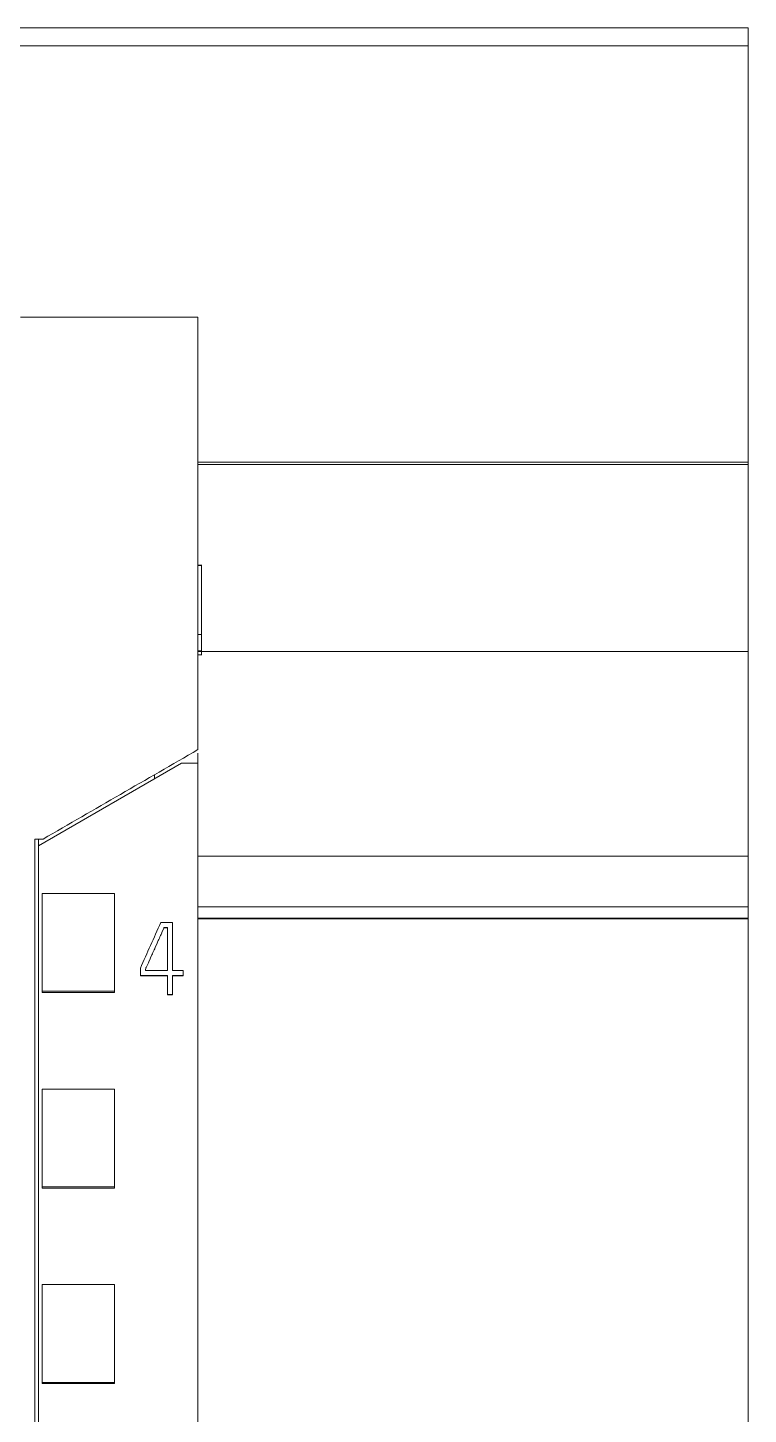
# Model space of a CAD drawing. Header units: millimetres. Extents: x 4134 to 7422, y 1400 to 3585.
# Drawn here: x 5559.15 to 5579.05, y 3057.49 to 3095.78 of the extents above; entities that cross this region are included whole.
import ezdxf

# ---------------------------------------------------------------- set-up
doc = ezdxf.new("R2010")
doc.units = ezdxf.units.MM
doc.layers.add('000-PI-Oprema', color=30, linetype='Continuous', lineweight=5)
doc.layers.add('004-PI-DIN Šina', color=3, linetype='Continuous')

# ---------------------------------------------------------------- blocks, each defined once
blk = doc.blocks.new('S7-1500 AI HS - 6ES7531-7NF10-0AB0')
at = {"layer": '000-PI-Oprema', "color": 0, "linetype": 'ByBlock', "lineweight": 0}
for p, q in [((34.8, 147), (29.9, 147)), ((34.912, 140.15), (34.8, 140.15)), ((34.912, 140.144), (34.8, 140.144)), ((34.9, 138.234), (34.8, 138.234)), ((34.9, 138.234), (34.9, 137.784)), ((34.9, 137.784), (34.8, 137.784)), ((34.8, 137.675), (34.912, 137.675)), ((34.8, 137.672), (34.912, 137.672)), ((34.8, 134.961), (34.8, 134.681)), ((30.4, 132.4), (34.35, 134.681)), ((34.8, 134.681), (34.35, 134.681)), ((34.8, 134.681), (34.8, 21.262)), ((33.6, 134.248), (33.6, 134.365)), ((30.3, 132.586), (30.522, 132.586)), ((30.522, 132.586), (30.3, 132.586)), ((30.4, 132.586), (30.4, 132.4)), ((30.4, 23.585), (30.4, 132.4)), ((30.5, 128.383), (30.5, 131.086)), ((30.5, 131.086), (32.5, 131.086)), ((32.5, 128.383), (32.5, 131.086)), ((33.771, 130.279), (34.101, 130.279)), ((34.101, 130.279), (34.101, 128.955)), ((33.863, 130.141), (33.863, 130.135)), ((33.96, 130.141), (33.863, 130.141)), ((33.863, 130.135), (33.96, 130.135)), ((33.96, 128.955), (33.96, 130.141)), ((33.211, 128.817), (33.211, 129.021)), ((33.211, 128.817), (33.211, 128.81)), ((33.96, 128.817), (33.211, 128.817)), ((33.211, 128.81), (33.96, 128.81)), ((33.349, 128.99), (33.349, 128.955)), ((33.349, 128.955), (33.96, 128.955)), ((33.96, 128.29), (33.96, 128.817)), ((34.101, 128.955), (34.395, 128.955)), ((34.101, 128.817), (34.101, 128.29)), ((34.395, 128.817), (34.101, 128.817)), ((34.101, 128.81), (34.395, 128.81)), ((34.395, 128.955), (34.395, 128.817)), ((34.395, 128.817), (34.395, 128.81)), ((30.5, 128.349), (30.5, 128.383)), ((30.5, 128.383), (32.5, 128.383)), ((30.5, 128.349), (32.5, 128.349)), ((32.5, 128.349), (32.5, 128.383)), ((33.96, 128.29), (33.96, 128.283)), ((34.101, 128.29), (33.96, 128.29)), ((33.96, 128.283), (34.101, 128.283)), ((34.101, 128.29), (34.101, 128.283)), ((30.5, 122.981), (30.5, 125.684)), ((30.5, 125.684), (32.5, 125.684)), ((32.5, 122.981), (32.5, 125.684)), ((30.5, 122.949), (30.5, 122.981)), ((30.5, 122.981), (32.5, 122.981)), ((30.5, 122.949), (32.5, 122.949)), ((32.5, 122.949), (32.5, 122.981)), ((30.5, 117.58), (30.5, 120.283)), ((30.5, 120.283), (32.5, 120.283)), ((32.5, 117.58), (32.5, 120.283)), ((30.5, 117.549), (30.5, 117.58)), ((30.5, 117.58), (32.5, 117.58)), ((32.5, 117.549), (32.5, 117.58)), ((30.5, 117.549), (32.5, 117.549))]:
    blk.add_line(p, q, dxfattribs=at)
at = {"layer": '000-PI-Oprema', "color": 7, "linetype": 'Continuous', "lineweight": 13}
blk.add_ellipse((11.087, 20.05), major_axis=(432.572, 977.483), ratio=0.022444, start_param=1.467725, end_param=1.469021, dxfattribs=at)
at = {"layer": '000-PI-Oprema', "color": 0, "linetype": 'ByBlock', "lineweight": 0}
for points, knots in [([(34.8, 147), (34.8, 145.915), (34.8, 142.31), (34.8, 138.328), (34.8, 135.43), (34.8, 135.056)], [0, 0, 0, 0, 0.272684, 0.906013, 1, 1, 1, 1]), ([(34.9, 140.15), (34.9, 140.15), (34.9, 140.138), (34.9, 140.088), (34.9, 139.995), (34.9, 139.854), (34.9, 139.644), (34.9, 139.416), (34.9, 139.192), (34.9, 138.997), (34.9, 138.865), (34.9, 138.771), (34.9, 138.682), (34.9, 138.596), (34.9, 138.51), (34.9, 138.43), (34.9, 138.333), (34.9, 138.242), (34.9, 138.182), (34.9, 138.147), (34.9, 138.126), (34.9, 138.115), (34.9, 138.111), (34.9, 138.122), (34.9, 138.162), (34.9, 138.206), (34.9, 138.231)], [0, 0, 0, 0, 0.054923, 0.109157, 0.158857, 0.213508, 0.264907, 0.320314, 0.369873, 0.418461, 0.471704, 0.5026, 0.551052, 0.617218, 0.660884, 0.691286, 0.712023, 0.730248, 0.751802, 0.781189, 0.80362, 0.828627, 0.856379, 0.904145, 0.9524, 1, 1, 1, 1]), ([(34.9, 137.784), (34.9, 137.761), (34.9, 137.72), (34.9, 137.681), (34.9, 137.672), (34.9, 137.672), (34.9, 137.672)], [0, 0, 0, 0, 0.351048, 0.67786, 0.983317, 1, 1, 1, 1]), ([(30.3, 23.299), (30.3, 26.64), (30.3, 34.605), (30.3, 47.245), (30.3, 62.731), (30.3, 77.025), (30.3, 91.235), (30.3, 105.802), (30.3, 119.972), (30.3, 129.542), (30.3, 132.586)], [0, 0, 0, 0, 0.091483, 0.21812, 0.346206, 0.515858, 0.610111, 0.736264, 0.916066, 1, 1, 1, 1]), ([(33.863, 130.141), (33.852, 130.117), (33.842, 130.093), (33.82, 130.045), (33.81, 130.021), (33.778, 129.949), (33.757, 129.901), (33.714, 129.805), (33.693, 129.757), (33.65, 129.661), (33.629, 129.613), (33.586, 129.517), (33.564, 129.469), (33.522, 129.374), (33.5, 129.326), (33.457, 129.23), (33.436, 129.182), (33.404, 129.11), (33.393, 129.086), (33.377, 129.05), (33.371, 129.038), (33.36, 129.014), (33.355, 129.002), (33.349, 128.99)], [0, 0, 0, 0, 0.0625, 0.0625, 0.125, 0.125, 0.25, 0.25, 0.375, 0.375, 0.5, 0.5, 0.625, 0.625, 0.75, 0.75, 0.875, 0.875, 0.9375, 0.9375, 0.96875, 0.96875, 1, 1, 1, 1]), ([(33.349, 128.984), (33.355, 128.996), (33.36, 129.008), (33.371, 129.032), (33.377, 129.044), (33.393, 129.08), (33.404, 129.104), (33.436, 129.176), (33.457, 129.224), (33.5, 129.319), (33.522, 129.367), (33.564, 129.463), (33.586, 129.511), (33.629, 129.607), (33.65, 129.655), (33.693, 129.751), (33.714, 129.799), (33.757, 129.895), (33.778, 129.943), (33.81, 130.015), (33.82, 130.039), (33.842, 130.087), (33.852, 130.111), (33.863, 130.135)], [0, 0, 0, 0, 0.03125, 0.03125, 0.0625, 0.0625, 0.125, 0.125, 0.25, 0.25, 0.375, 0.375, 0.5, 0.5, 0.625, 0.625, 0.75, 0.75, 0.875, 0.875, 0.9375, 0.9375, 1, 1, 1, 1])]:
    blk.add_open_spline(points, degree=3, knots=knots, dxfattribs=at)
blk.add_open_spline([(34.8, 135.056), (33.374, 134.232), (31.948, 133.409), (30.522, 132.586)], degree=3, dxfattribs=at)

msp = doc.modelspace()

# ---------------------------------------------------------------- linework, layer by layer
at = {"layer": '004-PI-DIN Šina', "color": 0, "linetype": 'ByBlock', "lineweight": 0}
for p, q in [((5579.048, 3095.778), (5096.448, 3095.778)), ((5579.048, 3095.778), (5579.048, 3095.278)), ((5579.048, 3095.278), (5096.448, 3095.278)), ((5579.048, 3095.278), (5579.048, 3083.778)), ((5579.048, 3083.778), (5563.848, 3083.778)), ((5579.048, 3083.717), (5563.848, 3083.717)), ((5579.048, 3083.717), (5579.048, 3083.778)), ((5579.048, 3083.717), (5579.048, 3078.554)), ((5579.048, 3078.554), (5563.848, 3078.554)), ((5579.048, 3078.554), (5579.048, 3072.896)), ((5579.048, 3072.896), (5563.848, 3072.896)), ((5579.048, 3072.896), (5579.048, 3071.501)), ((5579.048, 3071.501), (5563.848, 3071.501)), ((5579.048, 3071.501), (5579.048, 3071.187)), ((5579.048, 3071.187), (5563.848, 3071.187)), ((5563.848, 3071.166), (5579.048, 3071.166)), ((5579.048, 3071.166), (5579.048, 3071.187)), ((5579.048, 3071.166), (5579.048, 3025.928))]:
    msp.add_line(p, q, dxfattribs=at)

# ---------------------------------------------------------------- block references
at = {"layer": '000-PI-Oprema', "color": 0, "linetype": 'ByBlock', "lineweight": 0}
msp.add_blockref('S7-1500 AI HS - 6ES7531-7NF10-0AB0', (5529.048, 2940.785), dxfattribs=at)

doc.saveas('drawing.dxf')
